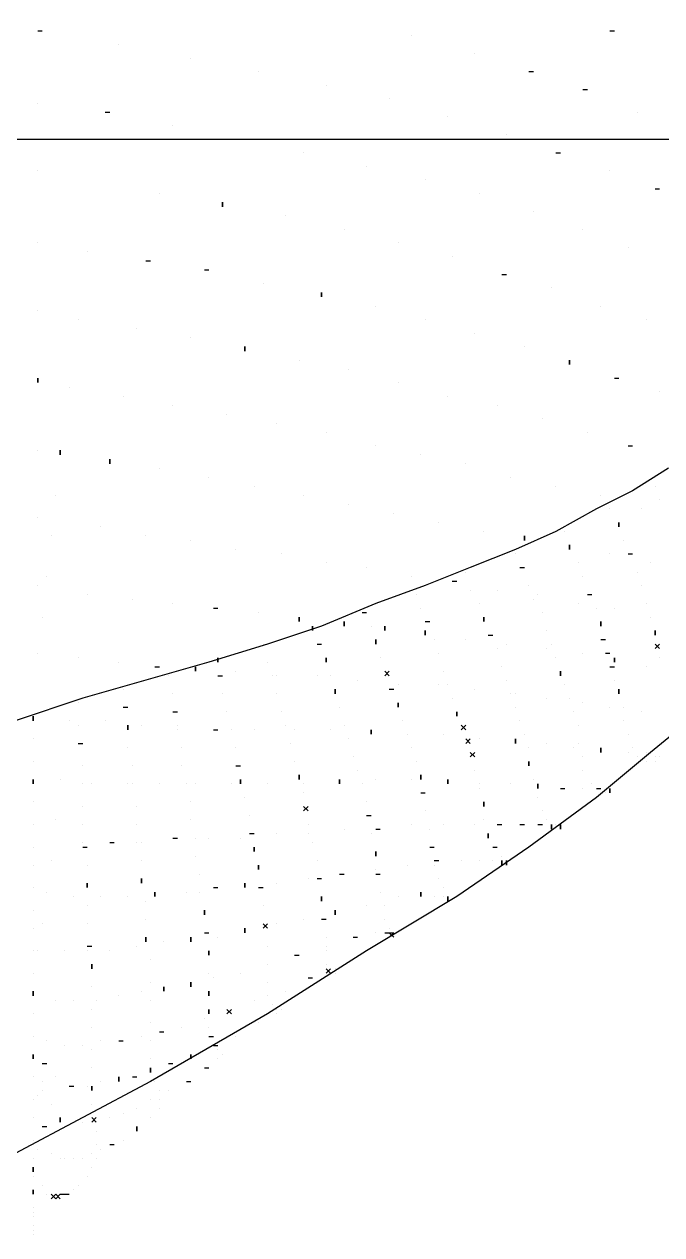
# Model space of a CAD drawing. Header units: metres. Extents: x -2.84 to 2.84, y 0 to 5.44.
# Drawn here: x 0.02 to 1.435, y 0.07 to 2.755 of the extents above; entities that cross this region are included whole.
import ezdxf

# ---------------------------------------------------------------- set-up
doc = ezdxf.new("R2010")
doc.units = ezdxf.units.M

msp = doc.modelspace()

# ---------------------------------------------------------------- linework, layer by layer
at = {"color": 4}
for p, q in [((0.05, 2.74), (0.06, 2.74)), ((0.05, 2.74), (0.06, 2.74)), ((0.05, 2.58), (0.05, 2.58)), ((0.05, 2.58), (0.05, 2.58)), ((0.05, 2.43), (0.05, 2.43)), ((0.05, 2.43), (0.05, 2.43)), ((0.05, 2.27), (0.05, 2.27)), ((0.05, 2.27), (0.05, 2.27)), ((0.05, 2.12), (0.05, 2.12)), ((0.05, 2.12), (0.05, 2.12)), ((0.05, 1.97), (0.05, 1.96)), ((0.05, 1.96), (0.05, 1.97)), ((0.05, 1.81), (0.05, 1.81)), ((0.05, 1.81), (0.05, 1.81)), ((0.05, 1.66), (0.05, 1.66)), ((0.05, 1.66), (0.05, 1.66)), ((0.05, 1.51), (0.05, 1.51)), ((0.05, 1.51), (0.05, 1.51))]:
    msp.add_line(p, q, dxfattribs=at)
at = {"layer": 'EDGES', "color": 253}
msp.add_lwpolyline([(1.45, 1.77), (1.37, 1.72), (1.29, 1.68), (1.2, 1.63), (1.11, 1.59), (1.01, 1.55), (0.91, 1.51), (0.8, 1.47), (0.68, 1.42), (0.56, 1.38), (0.43, 1.34), (0.29, 1.3), (0.15, 1.26), (0, 1.21)], dxfattribs=at)
at = {"layer": 'GRID', "color": 2}
msp.add_lwpolyline([(-2.84, 2.5), (2.84, 2.5)], dxfattribs=at)
at = {"layer": 'ST1', "color": 4}
for p, q in [((1.42, 1.73), (1.42, 1.73)), ((1.42, 1.73), (1.42, 1.73)), ((1.32, 1.68), (1.32, 1.68)), ((1.32, 1.68), (1.32, 1.68)), ((1.22, 1.63), (1.22, 1.63)), ((1.22, 1.63), (1.22, 1.63)), ((1.11, 1.58), (1.11, 1.58)), ((1.11, 1.58), (1.11, 1.58)), ((1, 1.54), (1, 1.54)), ((1, 1.54), (1, 1.54)), ((0.89, 1.49), (0.89, 1.49)), ((0.89, 1.49), (0.89, 1.49)), ((0.77, 1.45), (0.78, 1.45)), ((0.77, 1.45), (0.78, 1.45)), ((0.66, 1.42), (0.66, 1.41)), ((0.66, 1.41), (0.66, 1.42)), ((0.55, 1.38), (0.55, 1.38)), ((0.55, 1.38), (0.55, 1.38)), ((0.45, 1.35), (0.45, 1.34)), ((0.45, 1.34), (0.45, 1.35)), ((0.34, 1.31), (0.34, 1.31)), ((0.34, 1.31), (0.34, 1.31)), ((0.24, 1.28), (0.24, 1.28)), ((0.24, 1.28), (0.24, 1.28)), ((0.14, 1.25), (0.14, 1.25)), ((0.14, 1.25), (0.14, 1.25)), ((0.04, 1.22), (0.04, 1.21)), ((0.04, 1.21), (0.04, 1.22))]:
    msp.add_line(p, q, dxfattribs=at)
at = {"layer": 'ST10', "color": 4}
for p, q in [((1.42, 1.38), (1.43, 1.37)), ((1.42, 1.37), (1.43, 1.38)), ((1.32, 1.33), (1.33, 1.33)), ((1.32, 1.33), (1.33, 1.33)), ((1.22, 1.29), (1.22, 1.29)), ((1.22, 1.29), (1.22, 1.29)), ((1.11, 1.24), (1.11, 1.24)), ((1.11, 1.24), (1.11, 1.24)), ((0.99, 1.2), (1, 1.19)), ((0.99, 1.19), (1, 1.2)), ((0.88, 1.15), (0.88, 1.15)), ((0.88, 1.15), (0.88, 1.15)), ((0.76, 1.1), (0.76, 1.1)), ((0.76, 1.1), (0.76, 1.1)), ((0.64, 1.05), (0.64, 1.05)), ((0.64, 1.05), (0.64, 1.05)), ((0.52, 1), (0.52, 1)), ((0.52, 1), (0.52, 1)), ((0.4, 0.95), (0.4, 0.95)), ((0.4, 0.95), (0.4, 0.95)), ((0.28, 0.9), (0.28, 0.9)), ((0.28, 0.9), (0.28, 0.9)), ((0.16, 0.85), (0.16, 0.84)), ((0.16, 0.84), (0.16, 0.85)), ((0.04, 0.79), (0.04, 0.79)), ((0.04, 0.79), (0.04, 0.79))]:
    msp.add_line(p, q, dxfattribs=at)
at = {"layer": 'ST11', "color": 4}
for p, q in [((1.43, 1.35), (1.43, 1.35)), ((1.43, 1.35), (1.43, 1.35)), ((1.33, 1.3), (1.33, 1.3)), ((1.33, 1.3), (1.33, 1.3)), ((1.23, 1.26), (1.23, 1.26)), ((1.23, 1.26), (1.23, 1.26)), ((1.12, 1.21), (1.12, 1.21)), ((1.12, 1.21), (1.12, 1.21)), ((1, 1.17), (1.01, 1.16)), ((1, 1.16), (1.01, 1.17)), ((0.89, 1.12), (0.89, 1.12)), ((0.89, 1.12), (0.89, 1.12)), ((0.77, 1.07), (0.77, 1.07)), ((0.77, 1.07), (0.77, 1.07)), ((0.64, 1.02), (0.65, 1.01)), ((0.64, 1.01), (0.65, 1.02)), ((0.52, 0.96), (0.53, 0.96)), ((0.52, 0.96), (0.53, 0.96)), ((0.4, 0.91), (0.4, 0.91)), ((0.4, 0.91), (0.4, 0.91)), ((0.28, 0.86), (0.28, 0.85)), ((0.28, 0.85), (0.28, 0.86)), ((0.16, 0.8), (0.16, 0.8)), ((0.16, 0.8), (0.16, 0.8)), ((0.04, 0.75), (0.04, 0.75)), ((0.04, 0.75), (0.04, 0.75))]:
    msp.add_line(p, q, dxfattribs=at)
at = {"layer": 'ST12', "color": 4}
for p, q in [((1.34, 1.28), (1.34, 1.27)), ((1.34, 1.27), (1.34, 1.28)), ((1.24, 1.23), (1.24, 1.23)), ((1.24, 1.23), (1.24, 1.23)), ((1.13, 1.18), (1.13, 1.18)), ((1.13, 1.18), (1.13, 1.18)), ((1.01, 1.14), (1.02, 1.13)), ((1.01, 1.13), (1.02, 1.14)), ((0.9, 1.09), (0.9, 1.08)), ((0.9, 1.08), (0.9, 1.09)), ((0.78, 1.03), (0.78, 1.03)), ((0.78, 1.03), (0.78, 1.03)), ((0.65, 0.98), (0.65, 0.98)), ((0.65, 0.98), (0.65, 0.98)), ((0.53, 0.93), (0.53, 0.92)), ((0.53, 0.92), (0.53, 0.93)), ((0.41, 0.87), (0.41, 0.87)), ((0.41, 0.87), (0.41, 0.87)), ((0.29, 0.81), (0.29, 0.81)), ((0.29, 0.81), (0.29, 0.81)), ((0.16, 0.76), (0.16, 0.76)), ((0.16, 0.76), (0.16, 0.76)), ((0.04, 0.7), (0.04, 0.7)), ((0.04, 0.7), (0.04, 0.7))]:
    msp.add_line(p, q, dxfattribs=at)
at = {"layer": 'ST13', "color": 4}
for p, q in [((1.35, 1.24), (1.35, 1.24)), ((1.35, 1.24), (1.35, 1.24)), ((1.25, 1.2), (1.25, 1.2)), ((1.25, 1.2), (1.25, 1.2)), ((1.14, 1.15), (1.14, 1.15)), ((1.14, 1.15), (1.14, 1.15)), ((1.02, 1.1), (1.02, 1.1)), ((1.02, 1.1), (1.02, 1.1)), ((0.9, 1.05), (0.91, 1.05)), ((0.9, 1.05), (0.91, 1.05)), ((0.78, 1), (0.79, 1)), ((0.78, 1), (0.79, 1)), ((0.66, 0.94), (0.66, 0.94)), ((0.66, 0.94), (0.66, 0.94)), ((0.54, 0.89), (0.54, 0.88)), ((0.54, 0.88), (0.54, 0.89)), ((0.41, 0.83), (0.41, 0.83)), ((0.41, 0.83), (0.41, 0.83)), ((0.29, 0.77), (0.29, 0.77)), ((0.29, 0.77), (0.29, 0.77)), ((0.16, 0.71), (0.17, 0.71)), ((0.16, 0.71), (0.17, 0.71)), ((0.04, 0.65), (0.04, 0.65)), ((0.04, 0.65), (0.04, 0.65))]:
    msp.add_line(p, q, dxfattribs=at)
at = {"layer": 'ST14', "color": 4}
for p, q in [((1.35, 1.21), (1.35, 1.21)), ((1.35, 1.21), (1.35, 1.21)), ((1.25, 1.16), (1.25, 1.16)), ((1.25, 1.16), (1.25, 1.16)), ((1.14, 1.12), (1.14, 1.11)), ((1.14, 1.11), (1.14, 1.12)), ((1.03, 1.06), (1.03, 1.06)), ((1.03, 1.06), (1.03, 1.06)), ((0.91, 1.01), (0.91, 1.01)), ((0.91, 1.01), (0.91, 1.01)), ((0.79, 0.96), (0.79, 0.96)), ((0.79, 0.96), (0.79, 0.96)), ((0.67, 0.9), (0.67, 0.9)), ((0.67, 0.9), (0.67, 0.9)), ((0.54, 0.84), (0.55, 0.84)), ((0.54, 0.84), (0.55, 0.84)), ((0.42, 0.79), (0.42, 0.78)), ((0.42, 0.78), (0.42, 0.79)), ((0.29, 0.73), (0.29, 0.72)), ((0.29, 0.72), (0.29, 0.73)), ((0.17, 0.67), (0.17, 0.66)), ((0.17, 0.66), (0.17, 0.67)), ((0.04, 0.61), (0.04, 0.6)), ((0.04, 0.6), (0.04, 0.61))]:
    msp.add_line(p, q, dxfattribs=at)
at = {"layer": 'ST15', "color": 4}
for p, q in [((1.36, 1.18), (1.36, 1.18)), ((1.36, 1.18), (1.36, 1.18)), ((1.26, 1.13), (1.26, 1.13)), ((1.26, 1.13), (1.26, 1.13)), ((1.15, 1.08), (1.15, 1.08)), ((1.15, 1.08), (1.15, 1.08)), ((1.04, 1.03), (1.04, 1.02)), ((1.04, 1.02), (1.04, 1.03)), ((0.92, 0.97), (0.92, 0.97)), ((0.92, 0.97), (0.92, 0.97)), ((0.8, 0.92), (0.8, 0.91)), ((0.8, 0.91), (0.8, 0.92)), ((0.67, 0.86), (0.68, 0.86)), ((0.67, 0.86), (0.68, 0.86)), ((0.55, 0.8), (0.55, 0.8)), ((0.55, 0.8), (0.55, 0.8)), ((0.42, 0.74), (0.43, 0.74)), ((0.42, 0.74), (0.43, 0.74)), ((0.3, 0.68), (0.3, 0.68)), ((0.3, 0.68), (0.3, 0.68)), ((0.17, 0.62), (0.17, 0.62)), ((0.17, 0.62), (0.17, 0.62)), ((0.04, 0.56), (0.04, 0.56)), ((0.04, 0.56), (0.04, 0.56))]:
    msp.add_line(p, q, dxfattribs=at)
at = {"layer": 'ST16', "color": 4}
for p, q in [((1.37, 1.15), (1.37, 1.15)), ((1.37, 1.15), (1.37, 1.15)), ((1.26, 1.1), (1.26, 1.1)), ((1.26, 1.1), (1.26, 1.1)), ((1.16, 1.04), (1.16, 1.04)), ((1.16, 1.04), (1.16, 1.04)), ((1.04, 0.99), (1.04, 0.99)), ((1.04, 0.99), (1.04, 0.99)), ((0.92, 0.93), (0.93, 0.93)), ((0.92, 0.93), (0.93, 0.93)), ((0.8, 0.87), (0.81, 0.87)), ((0.8, 0.87), (0.81, 0.87)), ((0.68, 0.82), (0.68, 0.81)), ((0.68, 0.81), (0.68, 0.82)), ((0.55, 0.76), (0.56, 0.75)), ((0.55, 0.75), (0.56, 0.76)), ((0.43, 0.7), (0.43, 0.69)), ((0.43, 0.69), (0.43, 0.7)), ((0.3, 0.63), (0.3, 0.63)), ((0.3, 0.63), (0.3, 0.63)), ((0.17, 0.57), (0.17, 0.57)), ((0.17, 0.57), (0.17, 0.57)), ((0.04, 0.51), (0.04, 0.51)), ((0.04, 0.51), (0.04, 0.51))]:
    msp.add_line(p, q, dxfattribs=at)
at = {"layer": 'ST17', "color": 4}
for p, q in [((1.38, 1.13), (1.38, 1.13)), ((1.38, 1.13), (1.38, 1.13)), ((1.28, 1.07), (1.28, 1.07)), ((1.28, 1.07), (1.28, 1.07)), ((1.17, 1.01), (1.17, 1.01)), ((1.17, 1.01), (1.17, 1.01)), ((1.05, 0.96), (1.05, 0.95)), ((1.05, 0.95), (1.05, 0.96)), ((0.93, 0.89), (0.93, 0.89)), ((0.93, 0.89), (0.93, 0.89)), ((0.81, 0.83), (0.81, 0.83)), ((0.81, 0.83), (0.81, 0.83)), ((0.68, 0.77), (0.69, 0.77)), ((0.68, 0.77), (0.69, 0.77)), ((0.56, 0.71), (0.56, 0.71)), ((0.56, 0.71), (0.56, 0.71)), ((0.43, 0.65), (0.43, 0.65)), ((0.43, 0.65), (0.43, 0.65)), ((0.3, 0.59), (0.3, 0.59)), ((0.3, 0.59), (0.3, 0.59)), ((0.17, 0.53), (0.17, 0.53)), ((0.17, 0.53), (0.17, 0.53)), ((0.04, 0.47), (0.04, 0.46)), ((0.04, 0.46), (0.04, 0.47))]:
    msp.add_line(p, q, dxfattribs=at)
at = {"layer": 'ST18', "color": 4}
for p, q in [((1.4, 1.12), (1.4, 1.12)), ((1.4, 1.12), (1.4, 1.12)), ((1.29, 1.06), (1.3, 1.06)), ((1.29, 1.06), (1.3, 1.06)), ((1.18, 0.99), (1.18, 0.99)), ((1.18, 0.99), (1.18, 0.99)), ((1.06, 0.93), (1.07, 0.93)), ((1.06, 0.93), (1.07, 0.93)), ((0.94, 0.86), (0.94, 0.86)), ((0.94, 0.86), (0.94, 0.86)), ((0.82, 0.8), (0.82, 0.8)), ((0.82, 0.8), (0.82, 0.8)), ((0.69, 0.73), (0.69, 0.73)), ((0.69, 0.73), (0.69, 0.73)), ((0.56, 0.67), (0.56, 0.67)), ((0.56, 0.67), (0.56, 0.67)), ((0.43, 0.61), (0.43, 0.6)), ((0.43, 0.6), (0.43, 0.61)), ((0.3, 0.54), (0.3, 0.54)), ((0.3, 0.54), (0.3, 0.54)), ((0.17, 0.48), (0.17, 0.48)), ((0.17, 0.48), (0.17, 0.48)), ((0.04, 0.42), (0.04, 0.42)), ((0.04, 0.42), (0.04, 0.42))]:
    msp.add_line(p, q, dxfattribs=at)
at = {"layer": 'ST19', "color": 4}
for p, q in [((1.42, 1.12), (1.42, 1.12)), ((1.42, 1.12), (1.42, 1.12)), ((1.31, 1.05), (1.31, 1.05)), ((1.31, 1.05), (1.31, 1.05)), ((1.2, 0.98), (1.2, 0.98)), ((1.2, 0.98), (1.2, 0.98)), ((1.08, 0.91), (1.08, 0.91)), ((1.08, 0.91), (1.08, 0.91)), ((0.95, 0.84), (0.95, 0.84)), ((0.95, 0.84), (0.95, 0.84)), ((0.82, 0.77), (0.82, 0.77)), ((0.82, 0.77), (0.82, 0.77)), ((0.69, 0.7), (0.69, 0.7)), ((0.69, 0.7), (0.69, 0.7)), ((0.56, 0.63), (0.56, 0.63)), ((0.56, 0.63), (0.56, 0.63)), ((0.43, 0.57), (0.43, 0.56)), ((0.43, 0.56), (0.43, 0.57)), ((0.3, 0.5), (0.3, 0.5)), ((0.3, 0.5), (0.3, 0.5)), ((0.17, 0.44), (0.17, 0.44)), ((0.17, 0.44), (0.17, 0.44)), ((0.04, 0.37), (0.04, 0.37)), ((0.04, 0.37), (0.04, 0.37))]:
    msp.add_line(p, q, dxfattribs=at)
at = {"layer": 'ST2', "color": 4}
for p, q in [((1.43, 1.7), (1.43, 1.7)), ((1.43, 1.7), (1.43, 1.7)), ((1.34, 1.65), (1.34, 1.64)), ((1.34, 1.64), (1.34, 1.65)), ((1.23, 1.6), (1.23, 1.59)), ((1.23, 1.59), (1.23, 1.6)), ((1.12, 1.55), (1.13, 1.55)), ((1.12, 1.55), (1.13, 1.55)), ((1.01, 1.5), (1.01, 1.5)), ((1.01, 1.5), (1.01, 1.5)), ((0.9, 1.46), (0.9, 1.46)), ((0.9, 1.46), (0.9, 1.46)), ((0.79, 1.42), (0.79, 1.42)), ((0.79, 1.42), (0.79, 1.42)), ((0.67, 1.38), (0.68, 1.38)), ((0.67, 1.38), (0.68, 1.38)), ((0.56, 1.34), (0.56, 1.34)), ((0.56, 1.34), (0.56, 1.34)), ((0.45, 1.31), (0.46, 1.31)), ((0.45, 1.31), (0.46, 1.31)), ((0.35, 1.27), (0.35, 1.27)), ((0.35, 1.27), (0.35, 1.27)), ((0.24, 1.24), (0.25, 1.24)), ((0.24, 1.24), (0.25, 1.24)), ((0.14, 1.2), (0.14, 1.2)), ((0.14, 1.2), (0.14, 1.2)), ((0.04, 1.17), (0.04, 1.17)), ((0.04, 1.17), (0.04, 1.17))]:
    msp.add_line(p, q, dxfattribs=at)
at = {"layer": 'ST20', "color": 4}
for p, q in [((1.43, 1.13), (1.43, 1.13)), ((1.43, 1.13), (1.43, 1.13)), ((1.32, 1.05), (1.32, 1.05)), ((1.32, 1.05), (1.32, 1.05)), ((1.21, 0.98), (1.21, 0.98)), ((1.21, 0.98), (1.21, 0.98)), ((1.09, 0.9), (1.09, 0.9)), ((1.09, 0.9), (1.09, 0.9)), ((0.96, 0.82), (0.96, 0.82)), ((0.96, 0.82), (0.96, 0.82)), ((0.83, 0.75), (0.83, 0.75)), ((0.83, 0.75), (0.83, 0.75)), ((0.69, 0.67), (0.69, 0.67)), ((0.69, 0.67), (0.69, 0.67)), ((0.56, 0.6), (0.56, 0.6)), ((0.56, 0.6), (0.56, 0.6)), ((0.43, 0.53), (0.43, 0.53)), ((0.43, 0.53), (0.43, 0.53)), ((0.3, 0.46), (0.3, 0.46)), ((0.3, 0.46), (0.3, 0.46)), ((0.17, 0.4), (0.17, 0.39)), ((0.17, 0.39), (0.17, 0.4)), ((0.04, 0.33), (0.04, 0.33)), ((0.04, 0.33), (0.04, 0.33))]:
    msp.add_line(p, q, dxfattribs=at)
at = {"layer": 'ST20', "color": 80}
msp.add_lwpolyline([(2.4, 2.82), (2.36, 2.66), (2.32, 2.52), (2.27, 2.39), (2.23, 2.26), (2.18, 2.15), (2.13, 2.04), (2.08, 1.94), (2.03, 1.85), (1.97, 1.76), (1.91, 1.67), (1.85, 1.58), (1.78, 1.49), (1.7, 1.41), (1.62, 1.32), (1.52, 1.23), (1.41, 1.14), (1.29, 1.04), (1.14, 0.93), (0.98, 0.82), (0.78, 0.7), (0.56, 0.56), (0.3, 0.41), (0, 0.25)], dxfattribs=at)
at = {"layer": 'ST21', "color": 4}
for p, q in [((1.42, 1.13), (1.42, 1.13)), ((1.42, 1.13), (1.42, 1.13)), ((1.32, 1.06), (1.32, 1.05)), ((1.32, 1.05), (1.32, 1.06)), ((1.21, 0.98), (1.21, 0.97)), ((1.21, 0.97), (1.21, 0.98)), ((1.09, 0.9), (1.09, 0.89)), ((1.09, 0.89), (1.09, 0.9)), ((0.96, 0.82), (0.96, 0.81)), ((0.96, 0.81), (0.96, 0.82)), ((0.83, 0.74), (0.83, 0.74)), ((0.83, 0.74), (0.83, 0.74)), ((0.7, 0.66), (0.7, 0.66)), ((0.7, 0.66), (0.7, 0.66)), ((0.57, 0.58), (0.57, 0.58)), ((0.57, 0.58), (0.57, 0.58)), ((0.43, 0.51), (0.44, 0.51)), ((0.43, 0.51), (0.44, 0.51)), ((0.3, 0.43), (0.3, 0.43)), ((0.3, 0.43), (0.3, 0.43)), ((0.17, 0.36), (0.17, 0.36)), ((0.17, 0.36), (0.17, 0.36)), ((0.04, 0.28), (0.04, 0.28)), ((0.04, 0.28), (0.04, 0.28))]:
    msp.add_line(p, q, dxfattribs=at)
at = {"layer": 'ST22', "color": 4}
for p, q in [((1.4, 1.14), (1.4, 1.14)), ((1.4, 1.14), (1.4, 1.14)), ((1.3, 1.06), (1.3, 1.06)), ((1.3, 1.06), (1.3, 1.06)), ((1.19, 0.98), (1.19, 0.97)), ((1.19, 0.97), (1.19, 0.98)), ((1.08, 0.9), (1.08, 0.89)), ((1.08, 0.89), (1.08, 0.9)), ((0.96, 0.82), (0.96, 0.81)), ((0.96, 0.81), (0.96, 0.82)), ((0.83, 0.74), (0.84, 0.73)), ((0.83, 0.73), (0.84, 0.74)), ((0.71, 0.65), (0.71, 0.65)), ((0.71, 0.65), (0.71, 0.65)), ((0.58, 0.57), (0.58, 0.57)), ((0.58, 0.57), (0.58, 0.57)), ((0.44, 0.49), (0.45, 0.49)), ((0.44, 0.49), (0.45, 0.49)), ((0.31, 0.41), (0.31, 0.41)), ((0.31, 0.41), (0.31, 0.41)), ((0.17, 0.33), (0.18, 0.32)), ((0.17, 0.32), (0.18, 0.33)), ((0.04, 0.24), (0.04, 0.24)), ((0.04, 0.24), (0.04, 0.24))]:
    msp.add_line(p, q, dxfattribs=at)
at = {"layer": 'ST23', "color": 4}
for p, q in [((1.36, 1.14), (1.36, 1.14)), ((1.36, 1.14), (1.36, 1.14)), ((1.26, 1.06), (1.26, 1.06)), ((1.26, 1.06), (1.26, 1.06)), ((1.16, 0.98), (1.17, 0.98)), ((1.16, 0.98), (1.17, 0.98)), ((1.06, 0.9), (1.06, 0.9)), ((1.06, 0.9), (1.06, 0.9)), ((0.95, 0.82), (0.95, 0.82)), ((0.95, 0.82), (0.95, 0.82)), ((0.83, 0.74), (0.84, 0.74)), ((0.83, 0.74), (0.84, 0.74)), ((0.71, 0.66), (0.71, 0.66)), ((0.71, 0.66), (0.71, 0.66)), ((0.59, 0.57), (0.59, 0.57)), ((0.59, 0.57), (0.59, 0.57)), ((0.45, 0.48), (0.45, 0.48)), ((0.45, 0.48), (0.45, 0.48)), ((0.32, 0.39), (0.32, 0.39)), ((0.32, 0.39), (0.32, 0.39)), ((0.18, 0.3), (0.18, 0.3)), ((0.18, 0.3), (0.18, 0.3)), ((0.04, 0.2), (0.04, 0.2)), ((0.04, 0.2), (0.04, 0.2))]:
    msp.add_line(p, q, dxfattribs=at)
at = {"layer": 'ST24', "color": 4}
for p, q in [((1.39, 1.23), (1.39, 1.23)), ((1.39, 1.23), (1.39, 1.23)), ((1.3, 1.15), (1.3, 1.14)), ((1.3, 1.14), (1.3, 1.15)), ((1.21, 1.06), (1.22, 1.06)), ((1.21, 1.06), (1.22, 1.06)), ((1.12, 0.98), (1.13, 0.98)), ((1.12, 0.98), (1.13, 0.98)), ((1.03, 0.9), (1.03, 0.9)), ((1.03, 0.9), (1.03, 0.9)), ((0.93, 0.82), (0.93, 0.82)), ((0.93, 0.82), (0.93, 0.82)), ((0.82, 0.74), (0.83, 0.74)), ((0.82, 0.74), (0.83, 0.74)), ((0.71, 0.66), (0.71, 0.66)), ((0.71, 0.66), (0.71, 0.66)), ((0.59, 0.57), (0.59, 0.57)), ((0.59, 0.57), (0.59, 0.57)), ((0.46, 0.47), (0.46, 0.47)), ((0.46, 0.47), (0.46, 0.47)), ((0.32, 0.37), (0.32, 0.37)), ((0.32, 0.37), (0.32, 0.37)), ((0.18, 0.27), (0.18, 0.27)), ((0.18, 0.27), (0.18, 0.27)), ((0.04, 0.17), (0.04, 0.16)), ((0.04, 0.16), (0.04, 0.17))]:
    msp.add_line(p, q, dxfattribs=at)
at = {"layer": 'ST25', "color": 4}
for p, q in [((1.4, 1.33), (1.4, 1.33)), ((1.4, 1.33), (1.4, 1.33)), ((1.32, 1.24), (1.32, 1.24)), ((1.32, 1.24), (1.32, 1.24)), ((1.24, 1.15), (1.24, 1.15)), ((1.24, 1.15), (1.24, 1.15)), ((1.16, 1.07), (1.16, 1.06)), ((1.16, 1.06), (1.16, 1.07)), ((1.07, 0.98), (1.08, 0.98)), ((1.07, 0.98), (1.08, 0.98)), ((0.99, 0.9), (0.99, 0.9)), ((0.99, 0.9), (0.99, 0.9)), ((0.9, 0.83), (0.9, 0.82)), ((0.9, 0.82), (0.9, 0.83)), ((0.8, 0.74), (0.8, 0.74)), ((0.8, 0.74), (0.8, 0.74)), ((0.69, 0.66), (0.7, 0.65)), ((0.69, 0.65), (0.7, 0.66)), ((0.58, 0.56), (0.58, 0.56)), ((0.58, 0.56), (0.58, 0.56)), ((0.45, 0.46), (0.45, 0.46)), ((0.45, 0.46), (0.45, 0.46)), ((0.32, 0.35), (0.32, 0.35)), ((0.32, 0.35), (0.32, 0.35)), ((0.18, 0.24), (0.18, 0.24)), ((0.18, 0.24), (0.18, 0.24)), ((0.04, 0.13), (0.04, 0.13)), ((0.04, 0.13), (0.04, 0.13))]:
    msp.add_line(p, q, dxfattribs=at)
at = {"layer": 'ST26', "color": 4}
for p, q in [((1.41, 1.44), (1.41, 1.44)), ((1.41, 1.44), (1.41, 1.44)), ((1.33, 1.35), (1.33, 1.34)), ((1.33, 1.34), (1.33, 1.35)), ((1.26, 1.25), (1.26, 1.25)), ((1.26, 1.25), (1.26, 1.25)), ((1.18, 1.16), (1.18, 1.16)), ((1.18, 1.16), (1.18, 1.16)), ((1.1, 1.07), (1.1, 1.07)), ((1.1, 1.07), (1.1, 1.07)), ((1.02, 0.98), (1.02, 0.98)), ((1.02, 0.98), (1.02, 0.98)), ((0.93, 0.9), (0.94, 0.9)), ((0.93, 0.9), (0.94, 0.9)), ((0.85, 0.82), (0.85, 0.82)), ((0.85, 0.82), (0.85, 0.82)), ((0.75, 0.73), (0.76, 0.73)), ((0.75, 0.73), (0.76, 0.73)), ((0.65, 0.64), (0.66, 0.64)), ((0.65, 0.64), (0.66, 0.64)), ((0.54, 0.54), (0.54, 0.54)), ((0.54, 0.54), (0.54, 0.54)), ((0.42, 0.44), (0.43, 0.44)), ((0.42, 0.44), (0.43, 0.44)), ((0.3, 0.33), (0.3, 0.33)), ((0.3, 0.33), (0.3, 0.33)), ((0.17, 0.22), (0.17, 0.22)), ((0.17, 0.22), (0.17, 0.22)), ((0.04, 0.11), (0.04, 0.11)), ((0.04, 0.11), (0.04, 0.11))]:
    msp.add_line(p, q, dxfattribs=at)
at = {"layer": 'ST27', "color": 4}
for p, q in [((1.41, 1.56), (1.41, 1.56)), ((1.41, 1.56), (1.41, 1.56)), ((1.33, 1.46), (1.33, 1.46)), ((1.33, 1.46), (1.33, 1.46)), ((1.26, 1.36), (1.26, 1.36)), ((1.26, 1.36), (1.26, 1.36)), ((1.18, 1.26), (1.18, 1.26)), ((1.18, 1.26), (1.18, 1.26)), ((1.11, 1.17), (1.11, 1.16)), ((1.11, 1.16), (1.11, 1.17)), ((1.03, 1.07), (1.03, 1.07)), ((1.03, 1.07), (1.03, 1.07)), ((0.95, 0.98), (0.95, 0.98)), ((0.95, 0.98), (0.95, 0.98)), ((0.87, 0.89), (0.87, 0.89)), ((0.87, 0.89), (0.87, 0.89)), ((0.78, 0.8), (0.78, 0.8)), ((0.78, 0.8), (0.78, 0.8)), ((0.69, 0.71), (0.69, 0.71)), ((0.69, 0.71), (0.69, 0.71)), ((0.6, 0.61), (0.6, 0.61)), ((0.6, 0.61), (0.6, 0.61)), ((0.49, 0.51), (0.49, 0.51)), ((0.49, 0.51), (0.49, 0.51)), ((0.38, 0.41), (0.39, 0.41)), ((0.38, 0.41), (0.39, 0.41)), ((0.27, 0.31), (0.27, 0.3)), ((0.27, 0.3), (0.27, 0.31)), ((0.16, 0.2), (0.16, 0.2)), ((0.16, 0.2), (0.16, 0.2)), ((0.04, 0.09), (0.04, 0.09)), ((0.04, 0.09), (0.04, 0.09))]:
    msp.add_line(p, q, dxfattribs=at)
at = {"layer": 'ST28', "color": 4}
for p, q in [((1.39, 1.68), (1.39, 1.68)), ((1.39, 1.68), (1.39, 1.68)), ((1.32, 1.58), (1.32, 1.58)), ((1.32, 1.58), (1.32, 1.58)), ((1.25, 1.47), (1.25, 1.47)), ((1.25, 1.47), (1.25, 1.47)), ((1.18, 1.37), (1.18, 1.37)), ((1.18, 1.37), (1.18, 1.37)), ((1.11, 1.27), (1.11, 1.27)), ((1.11, 1.27), (1.11, 1.27)), ((1.03, 1.17), (1.03, 1.17)), ((1.03, 1.17), (1.03, 1.17)), ((0.96, 1.08), (0.96, 1.07)), ((0.96, 1.07), (0.96, 1.08)), ((0.88, 0.98), (0.88, 0.98)), ((0.88, 0.98), (0.88, 0.98)), ((0.8, 0.88), (0.8, 0.88)), ((0.8, 0.88), (0.8, 0.88)), ((0.71, 0.79), (0.71, 0.78)), ((0.71, 0.78), (0.71, 0.79)), ((0.62, 0.69), (0.63, 0.69)), ((0.62, 0.69), (0.63, 0.69)), ((0.53, 0.59), (0.53, 0.59)), ((0.53, 0.59), (0.53, 0.59)), ((0.44, 0.49), (0.44, 0.49)), ((0.44, 0.49), (0.44, 0.49)), ((0.34, 0.39), (0.34, 0.39)), ((0.34, 0.39), (0.34, 0.39)), ((0.24, 0.28), (0.24, 0.28)), ((0.24, 0.28), (0.24, 0.28)), ((0.14, 0.18), (0.14, 0.18)), ((0.14, 0.18), (0.14, 0.18)), ((0.04, 0.08), (0.04, 0.08)), ((0.04, 0.08), (0.04, 0.08))]:
    msp.add_line(p, q, dxfattribs=at)
at = {"layer": 'ST29', "color": 4}
for p, q in [((1.43, 1.94), (1.43, 1.94)), ((1.43, 1.94), (1.43, 1.94)), ((1.36, 1.82), (1.37, 1.82)), ((1.36, 1.82), (1.37, 1.82)), ((1.3, 1.71), (1.3, 1.71)), ((1.3, 1.71), (1.3, 1.71)), ((1.23, 1.6), (1.23, 1.59)), ((1.23, 1.59), (1.23, 1.6)), ((1.16, 1.49), (1.16, 1.49)), ((1.16, 1.49), (1.16, 1.49)), ((1.09, 1.38), (1.09, 1.38)), ((1.09, 1.38), (1.09, 1.38)), ((1.02, 1.28), (1.02, 1.28)), ((1.02, 1.28), (1.02, 1.28)), ((0.95, 1.18), (0.95, 1.18)), ((0.95, 1.18), (0.95, 1.18)), ((0.88, 1.08), (0.88, 1.08)), ((0.88, 1.08), (0.88, 1.08)), ((0.8, 0.97), (0.81, 0.97)), ((0.8, 0.97), (0.81, 0.97)), ((0.72, 0.87), (0.73, 0.87)), ((0.72, 0.87), (0.73, 0.87)), ((0.64, 0.77), (0.64, 0.77)), ((0.64, 0.77), (0.64, 0.77)), ((0.56, 0.67), (0.56, 0.67)), ((0.56, 0.67), (0.56, 0.67)), ((0.47, 0.57), (0.48, 0.56)), ((0.47, 0.56), (0.48, 0.57)), ((0.39, 0.47), (0.39, 0.46)), ((0.39, 0.46), (0.39, 0.47)), ((0.3, 0.37), (0.3, 0.37)), ((0.3, 0.37), (0.3, 0.37)), ((0.21, 0.27), (0.22, 0.27)), ((0.21, 0.27), (0.22, 0.27)), ((0.13, 0.17), (0.13, 0.17)), ((0.13, 0.17), (0.13, 0.17)), ((0.04, 0.07), (0.04, 0.07)), ((0.04, 0.07), (0.04, 0.07))]:
    msp.add_line(p, q, dxfattribs=at)
at = {"layer": 'ST3', "color": 4}
for p, q in [((1.35, 1.61), (1.35, 1.61)), ((1.35, 1.61), (1.35, 1.61)), ((1.25, 1.56), (1.25, 1.56)), ((1.25, 1.56), (1.25, 1.56)), ((1.14, 1.51), (1.14, 1.51)), ((1.14, 1.51), (1.14, 1.51)), ((1.03, 1.47), (1.03, 1.47)), ((1.03, 1.47), (1.03, 1.47)), ((0.91, 1.43), (0.92, 1.43)), ((0.91, 1.43), (0.92, 1.43)), ((0.8, 1.39), (0.8, 1.38)), ((0.8, 1.38), (0.8, 1.39)), ((0.69, 1.35), (0.69, 1.34)), ((0.69, 1.34), (0.69, 1.35)), ((0.57, 1.31), (0.57, 1.31)), ((0.57, 1.31), (0.57, 1.31)), ((0.46, 1.27), (0.46, 1.27)), ((0.46, 1.27), (0.46, 1.27)), ((0.35, 1.23), (0.36, 1.23)), ((0.35, 1.23), (0.36, 1.23)), ((0.25, 1.2), (0.25, 1.19)), ((0.25, 1.19), (0.25, 1.2)), ((0.14, 1.16), (0.15, 1.16)), ((0.14, 1.16), (0.15, 1.16)), ((0.04, 1.12), (0.04, 1.12)), ((0.04, 1.12), (0.04, 1.12))]:
    msp.add_line(p, q, dxfattribs=at)
at = {"layer": 'ST30', "color": 4}
for p, q in [((1.4, 2.1), (1.4, 2.1)), ((1.4, 2.1), (1.4, 2.1)), ((1.33, 1.97), (1.34, 1.97)), ((1.33, 1.97), (1.34, 1.97)), ((1.27, 1.85), (1.27, 1.85)), ((1.27, 1.85), (1.27, 1.85)), ((1.2, 1.73), (1.2, 1.73)), ((1.2, 1.73), (1.2, 1.73)), ((1.13, 1.62), (1.13, 1.61)), ((1.13, 1.61), (1.13, 1.62)), ((1.07, 1.5), (1.07, 1.5)), ((1.07, 1.5), (1.07, 1.5)), ((1, 1.39), (1, 1.39)), ((1, 1.39), (1, 1.39)), ((0.94, 1.29), (0.94, 1.29)), ((0.94, 1.29), (0.94, 1.29)), ((0.87, 1.18), (0.87, 1.18)), ((0.87, 1.18), (0.87, 1.18)), ((0.8, 1.08), (0.8, 1.08)), ((0.8, 1.08), (0.8, 1.08)), ((0.73, 0.97), (0.73, 0.97)), ((0.73, 0.97), (0.73, 0.97)), ((0.65, 0.86), (0.65, 0.86)), ((0.65, 0.86), (0.65, 0.86)), ((0.58, 0.76), (0.58, 0.76)), ((0.58, 0.76), (0.58, 0.76)), ((0.5, 0.65), (0.5, 0.65)), ((0.5, 0.65), (0.5, 0.65)), ((0.42, 0.55), (0.42, 0.55)), ((0.42, 0.55), (0.42, 0.55)), ((0.34, 0.45), (0.35, 0.45)), ((0.34, 0.45), (0.35, 0.45)), ((0.27, 0.35), (0.27, 0.35)), ((0.27, 0.35), (0.27, 0.35)), ((0.19, 0.26), (0.19, 0.26)), ((0.19, 0.26), (0.19, 0.26)), ((0.11, 0.16), (0.12, 0.16)), ((0.11, 0.16), (0.12, 0.16)), ((0.04, 0.07), (0.04, 0.07)), ((0.04, 0.07), (0.04, 0.07))]:
    msp.add_line(p, q, dxfattribs=at)
at = {"layer": 'ST31', "color": 4}
for p, q in [((1.42, 2.39), (1.43, 2.39)), ((1.42, 2.39), (1.43, 2.39)), ((1.36, 2.26), (1.36, 2.26)), ((1.36, 2.26), (1.36, 2.26)), ((1.3, 2.13), (1.3, 2.13)), ((1.3, 2.13), (1.3, 2.13)), ((1.23, 2.01), (1.23, 2)), ((1.23, 2), (1.23, 2.01)), ((1.17, 1.88), (1.17, 1.88)), ((1.17, 1.88), (1.17, 1.88)), ((1.1, 1.75), (1.1, 1.75)), ((1.1, 1.75), (1.1, 1.75)), ((1.04, 1.63), (1.04, 1.63)), ((1.04, 1.63), (1.04, 1.63)), ((0.97, 1.52), (0.98, 1.52)), ((0.97, 1.52), (0.98, 1.52)), ((0.91, 1.41), (0.91, 1.4)), ((0.91, 1.4), (0.91, 1.41)), ((0.85, 1.29), (0.85, 1.29)), ((0.85, 1.29), (0.85, 1.29)), ((0.79, 1.19), (0.79, 1.18)), ((0.79, 1.18), (0.79, 1.19)), ((0.72, 1.08), (0.72, 1.07)), ((0.72, 1.07), (0.72, 1.08)), ((0.65, 0.96), (0.65, 0.96)), ((0.65, 0.96), (0.65, 0.96)), ((0.58, 0.85), (0.58, 0.85)), ((0.58, 0.85), (0.58, 0.85)), ((0.51, 0.75), (0.51, 0.74)), ((0.51, 0.74), (0.51, 0.75)), ((0.44, 0.64), (0.44, 0.64)), ((0.44, 0.64), (0.44, 0.64)), ((0.37, 0.53), (0.37, 0.53)), ((0.37, 0.53), (0.37, 0.53)), ((0.3, 0.44), (0.3, 0.43)), ((0.3, 0.43), (0.3, 0.44)), ((0.24, 0.34), (0.24, 0.34)), ((0.24, 0.34), (0.24, 0.34)), ((0.17, 0.25), (0.17, 0.25)), ((0.17, 0.25), (0.17, 0.25)), ((0.1, 0.16), (0.11, 0.16)), ((0.1, 0.16), (0.11, 0.16)), ((0.04, 0.07), (0.04, 0.07)), ((0.04, 0.07), (0.04, 0.07))]:
    msp.add_line(p, q, dxfattribs=at)
at = {"layer": 'ST32', "color": 4}
for p, q in [((1.38, 2.56), (1.38, 2.56)), ((1.38, 2.56), (1.38, 2.56)), ((1.32, 2.43), (1.32, 2.43)), ((1.32, 2.43), (1.32, 2.43)), ((1.26, 2.3), (1.26, 2.3)), ((1.26, 2.3), (1.26, 2.3)), ((1.19, 2.17), (1.19, 2.17)), ((1.19, 2.17), (1.19, 2.17)), ((1.13, 2.04), (1.13, 2.04)), ((1.13, 2.04), (1.13, 2.04)), ((1.07, 1.91), (1.07, 1.91)), ((1.07, 1.91), (1.07, 1.91)), ((1, 1.78), (1, 1.78)), ((1, 1.78), (1, 1.78)), ((0.94, 1.65), (0.94, 1.65)), ((0.94, 1.65), (0.94, 1.65)), ((0.88, 1.53), (0.88, 1.53)), ((0.88, 1.53), (0.88, 1.53)), ((0.82, 1.42), (0.82, 1.41)), ((0.82, 1.41), (0.82, 1.42)), ((0.76, 1.3), (0.76, 1.3)), ((0.76, 1.3), (0.76, 1.3)), ((0.7, 1.19), (0.7, 1.19)), ((0.7, 1.19), (0.7, 1.19)), ((0.64, 1.07), (0.64, 1.07)), ((0.64, 1.07), (0.64, 1.07)), ((0.58, 0.96), (0.58, 0.96)), ((0.58, 0.96), (0.58, 0.96)), ((0.51, 0.85), (0.51, 0.84)), ((0.51, 0.84), (0.51, 0.85)), ((0.45, 0.73), (0.45, 0.73)), ((0.45, 0.73), (0.45, 0.73)), ((0.39, 0.63), (0.39, 0.62)), ((0.39, 0.62), (0.39, 0.63)), ((0.32, 0.52), (0.33, 0.52)), ((0.32, 0.52), (0.33, 0.52)), ((0.26, 0.42), (0.27, 0.42)), ((0.26, 0.42), (0.27, 0.42)), ((0.21, 0.33), (0.21, 0.33)), ((0.21, 0.33), (0.21, 0.33)), ((0.15, 0.24), (0.15, 0.24)), ((0.15, 0.24), (0.15, 0.24)), ((0.09, 0.16), (0.1, 0.15)), ((0.09, 0.15), (0.1, 0.16)), ((0.04, 0.07), (0.04, 0.07)), ((0.04, 0.07), (0.04, 0.07))]:
    msp.add_line(p, q, dxfattribs=at)
at = {"layer": 'ST33', "color": 4}
for p, q in [((1.32, 2.74), (1.33, 2.74)), ((1.32, 2.74), (1.33, 2.74)), ((1.26, 2.61), (1.27, 2.61)), ((1.26, 2.61), (1.27, 2.61)), ((1.2, 2.47), (1.21, 2.47)), ((1.2, 2.47), (1.21, 2.47)), ((1.15, 2.34), (1.15, 2.34)), ((1.15, 2.34), (1.15, 2.34)), ((1.08, 2.2), (1.09, 2.2)), ((1.08, 2.2), (1.09, 2.2)), ((1.02, 2.07), (1.02, 2.07)), ((1.02, 2.07), (1.02, 2.07)), ((0.96, 1.93), (0.96, 1.93)), ((0.96, 1.93), (0.96, 1.93)), ((0.9, 1.8), (0.9, 1.8)), ((0.9, 1.8), (0.9, 1.8)), ((0.84, 1.67), (0.84, 1.67)), ((0.84, 1.67), (0.84, 1.67)), ((0.78, 1.55), (0.78, 1.55)), ((0.78, 1.55), (0.78, 1.55)), ((0.73, 1.43), (0.73, 1.42)), ((0.73, 1.42), (0.73, 1.43)), ((0.67, 1.31), (0.67, 1.31)), ((0.67, 1.31), (0.67, 1.31)), ((0.62, 1.19), (0.62, 1.19)), ((0.62, 1.19), (0.62, 1.19)), ((0.56, 1.07), (0.56, 1.07)), ((0.56, 1.07), (0.56, 1.07)), ((0.5, 0.95), (0.5, 0.95)), ((0.5, 0.95), (0.5, 0.95)), ((0.44, 0.84), (0.45, 0.84)), ((0.44, 0.84), (0.45, 0.84)), ((0.39, 0.73), (0.39, 0.72)), ((0.39, 0.72), (0.39, 0.73)), ((0.33, 0.62), (0.33, 0.61)), ((0.33, 0.61), (0.33, 0.62)), ((0.28, 0.51), (0.28, 0.51)), ((0.28, 0.51), (0.28, 0.51)), ((0.23, 0.42), (0.23, 0.41)), ((0.23, 0.41), (0.23, 0.42)), ((0.18, 0.32), (0.18, 0.32)), ((0.18, 0.32), (0.18, 0.32)), ((0.13, 0.24), (0.13, 0.24)), ((0.13, 0.24), (0.13, 0.24)), ((0.08, 0.16), (0.09, 0.15)), ((0.08, 0.15), (0.09, 0.16)), ((0.04, 0.07), (0.04, 0.07)), ((0.04, 0.07), (0.04, 0.07))]:
    msp.add_line(p, q, dxfattribs=at)
at = {"layer": 'ST34', "color": 4}
for p, q in [((1.14, 2.65), (1.15, 2.65)), ((1.14, 2.65), (1.15, 2.65)), ((1.09, 2.51), (1.09, 2.51)), ((1.09, 2.51), (1.09, 2.51)), ((1.03, 2.38), (1.03, 2.38)), ((1.03, 2.38), (1.03, 2.38)), ((0.97, 2.24), (0.97, 2.24)), ((0.97, 2.24), (0.97, 2.24)), ((0.91, 2.1), (0.91, 2.1)), ((0.91, 2.1), (0.91, 2.1)), ((0.85, 1.96), (0.85, 1.96)), ((0.85, 1.96), (0.85, 1.96)), ((0.8, 1.82), (0.8, 1.82)), ((0.8, 1.82), (0.8, 1.82)), ((0.74, 1.69), (0.74, 1.69)), ((0.74, 1.69), (0.74, 1.69)), ((0.69, 1.56), (0.69, 1.56)), ((0.69, 1.56), (0.69, 1.56)), ((0.63, 1.44), (0.63, 1.43)), ((0.63, 1.43), (0.63, 1.44)), ((0.58, 1.31), (0.58, 1.31)), ((0.58, 1.31), (0.58, 1.31)), ((0.53, 1.19), (0.53, 1.19)), ((0.53, 1.19), (0.53, 1.19)), ((0.48, 1.07), (0.48, 1.07)), ((0.48, 1.07), (0.48, 1.07)), ((0.43, 0.95), (0.43, 0.95)), ((0.43, 0.95), (0.43, 0.95)), ((0.38, 0.83), (0.38, 0.83)), ((0.38, 0.83), (0.38, 0.83)), ((0.33, 0.72), (0.33, 0.72)), ((0.33, 0.72), (0.33, 0.72)), ((0.28, 0.61), (0.28, 0.61)), ((0.28, 0.61), (0.28, 0.61)), ((0.23, 0.5), (0.24, 0.5)), ((0.23, 0.5), (0.24, 0.5)), ((0.19, 0.41), (0.19, 0.41)), ((0.19, 0.41), (0.19, 0.41)), ((0.15, 0.32), (0.15, 0.32)), ((0.15, 0.32), (0.15, 0.32)), ((0.11, 0.24), (0.11, 0.24)), ((0.11, 0.24), (0.11, 0.24)), ((0.08, 0.16), (0.08, 0.16)), ((0.08, 0.16), (0.08, 0.16)), ((0.04, 0.08), (0.04, 0.08)), ((0.04, 0.08), (0.04, 0.08))]:
    msp.add_line(p, q, dxfattribs=at)
at = {"layer": 'ST35', "color": 4}
for p, q in [((1.02, 2.69), (1.02, 2.69)), ((1.02, 2.69), (1.02, 2.69)), ((0.96, 2.55), (0.96, 2.55)), ((0.96, 2.55), (0.96, 2.55)), ((0.91, 2.41), (0.91, 2.41)), ((0.91, 2.41), (0.91, 2.41)), ((0.85, 2.27), (0.85, 2.27)), ((0.85, 2.27), (0.85, 2.27)), ((0.8, 2.13), (0.8, 2.13)), ((0.8, 2.13), (0.8, 2.13)), ((0.74, 1.99), (0.74, 1.99)), ((0.74, 1.99), (0.74, 1.99)), ((0.69, 1.85), (0.69, 1.85)), ((0.69, 1.85), (0.69, 1.85)), ((0.64, 1.71), (0.64, 1.71)), ((0.64, 1.71), (0.64, 1.71)), ((0.59, 1.58), (0.59, 1.58)), ((0.59, 1.58), (0.59, 1.58)), ((0.54, 1.45), (0.54, 1.45)), ((0.54, 1.45), (0.54, 1.45)), ((0.49, 1.32), (0.49, 1.32)), ((0.49, 1.32), (0.49, 1.32)), ((0.44, 1.19), (0.45, 1.19)), ((0.44, 1.19), (0.45, 1.19)), ((0.4, 1.07), (0.4, 1.07)), ((0.4, 1.07), (0.4, 1.07)), ((0.35, 0.95), (0.36, 0.95)), ((0.35, 0.95), (0.36, 0.95)), ((0.31, 0.83), (0.31, 0.82)), ((0.31, 0.82), (0.31, 0.83)), ((0.27, 0.71), (0.27, 0.71)), ((0.27, 0.71), (0.27, 0.71)), ((0.23, 0.6), (0.23, 0.6)), ((0.23, 0.6), (0.23, 0.6)), ((0.19, 0.5), (0.19, 0.5)), ((0.19, 0.5), (0.19, 0.5)), ((0.16, 0.4), (0.16, 0.4)), ((0.16, 0.4), (0.16, 0.4)), ((0.13, 0.32), (0.13, 0.32)), ((0.13, 0.32), (0.13, 0.32)), ((0.1, 0.24), (0.1, 0.24)), ((0.1, 0.24), (0.1, 0.24)), ((0.07, 0.16), (0.07, 0.16)), ((0.07, 0.16), (0.07, 0.16)), ((0.04, 0.09), (0.04, 0.09)), ((0.04, 0.09), (0.04, 0.09))]:
    msp.add_line(p, q, dxfattribs=at)
at = {"layer": 'ST36', "color": 4}
for p, q in [((0.88, 2.73), (0.88, 2.73)), ((0.88, 2.73), (0.88, 2.73)), ((0.83, 2.59), (0.83, 2.59)), ((0.83, 2.59), (0.83, 2.59)), ((0.78, 2.44), (0.78, 2.44)), ((0.78, 2.44), (0.78, 2.44)), ((0.73, 2.3), (0.73, 2.3)), ((0.73, 2.3), (0.73, 2.3)), ((0.68, 2.16), (0.68, 2.15)), ((0.68, 2.15), (0.68, 2.16)), ((0.63, 2.01), (0.63, 2.01)), ((0.63, 2.01), (0.63, 2.01)), ((0.58, 1.87), (0.58, 1.87)), ((0.58, 1.87), (0.58, 1.87)), ((0.53, 1.73), (0.53, 1.73)), ((0.53, 1.73), (0.53, 1.73)), ((0.49, 1.59), (0.49, 1.59)), ((0.49, 1.59), (0.49, 1.59)), ((0.44, 1.46), (0.45, 1.46)), ((0.44, 1.46), (0.45, 1.46)), ((0.4, 1.33), (0.4, 1.32)), ((0.4, 1.32), (0.4, 1.33)), ((0.36, 1.2), (0.36, 1.2)), ((0.36, 1.2), (0.36, 1.2)), ((0.32, 1.07), (0.32, 1.07)), ((0.32, 1.07), (0.32, 1.07)), ((0.28, 0.94), (0.28, 0.94)), ((0.28, 0.94), (0.28, 0.94)), ((0.25, 0.82), (0.25, 0.82)), ((0.25, 0.82), (0.25, 0.82)), ((0.21, 0.7), (0.21, 0.7)), ((0.21, 0.7), (0.21, 0.7)), ((0.18, 0.59), (0.18, 0.59)), ((0.18, 0.59), (0.18, 0.59)), ((0.15, 0.49), (0.15, 0.49)), ((0.15, 0.49), (0.15, 0.49)), ((0.12, 0.4), (0.13, 0.4)), ((0.12, 0.4), (0.13, 0.4)), ((0.1, 0.33), (0.1, 0.32)), ((0.1, 0.32), (0.1, 0.33)), ((0.08, 0.25), (0.08, 0.25)), ((0.08, 0.25), (0.08, 0.25)), ((0.06, 0.18), (0.06, 0.18)), ((0.06, 0.18), (0.06, 0.18)), ((0.04, 0.12), (0.04, 0.12)), ((0.04, 0.12), (0.04, 0.12))]:
    msp.add_line(p, q, dxfattribs=at)
at = {"layer": 'ST37', "color": 4}
for p, q in [((0.69, 2.62), (0.69, 2.62)), ((0.69, 2.62), (0.69, 2.62)), ((0.64, 2.47), (0.64, 2.47)), ((0.64, 2.47), (0.64, 2.47)), ((0.6, 2.33), (0.6, 2.33)), ((0.6, 2.33), (0.6, 2.33)), ((0.55, 2.18), (0.55, 2.18)), ((0.55, 2.18), (0.55, 2.18)), ((0.51, 2.04), (0.51, 2.03)), ((0.51, 2.03), (0.51, 2.04)), ((0.47, 1.89), (0.47, 1.89)), ((0.47, 1.89), (0.47, 1.89)), ((0.43, 1.75), (0.43, 1.75)), ((0.43, 1.75), (0.43, 1.75)), ((0.39, 1.61), (0.39, 1.61)), ((0.39, 1.61), (0.39, 1.61)), ((0.35, 1.47), (0.35, 1.47)), ((0.35, 1.47), (0.35, 1.47)), ((0.31, 1.33), (0.32, 1.33)), ((0.31, 1.33), (0.32, 1.33)), ((0.28, 1.2), (0.28, 1.2)), ((0.28, 1.2), (0.28, 1.2)), ((0.25, 1.07), (0.25, 1.07)), ((0.25, 1.07), (0.25, 1.07)), ((0.21, 0.94), (0.22, 0.94)), ((0.21, 0.94), (0.22, 0.94)), ((0.19, 0.82), (0.19, 0.82)), ((0.19, 0.82), (0.19, 0.82)), ((0.16, 0.7), (0.16, 0.7)), ((0.16, 0.7), (0.16, 0.7)), ((0.13, 0.59), (0.13, 0.59)), ((0.13, 0.59), (0.13, 0.59)), ((0.11, 0.49), (0.11, 0.49)), ((0.11, 0.49), (0.11, 0.49)), ((0.09, 0.42), (0.09, 0.42)), ((0.09, 0.42), (0.09, 0.42)), ((0.08, 0.36), (0.08, 0.36)), ((0.08, 0.36), (0.08, 0.36)), ((0.06, 0.31), (0.07, 0.31)), ((0.06, 0.31), (0.07, 0.31)), ((0.05, 0.26), (0.05, 0.26)), ((0.05, 0.26), (0.05, 0.26)), ((0.04, 0.22), (0.04, 0.21)), ((0.04, 0.21), (0.04, 0.22))]:
    msp.add_line(p, q, dxfattribs=at)
at = {"layer": 'ST38', "color": 4}
for p, q in [((0.54, 2.65), (0.54, 2.65)), ((0.54, 2.65), (0.54, 2.65)), ((0.5, 2.5), (0.5, 2.5)), ((0.5, 2.5), (0.5, 2.5)), ((0.46, 2.36), (0.46, 2.35)), ((0.46, 2.35), (0.46, 2.36)), ((0.42, 2.21), (0.43, 2.21)), ((0.42, 2.21), (0.43, 2.21)), ((0.39, 2.06), (0.39, 2.06)), ((0.39, 2.06), (0.39, 2.06)), ((0.35, 1.91), (0.35, 1.91)), ((0.35, 1.91), (0.35, 1.91)), ((0.32, 1.77), (0.32, 1.77)), ((0.32, 1.77), (0.32, 1.77)), ((0.29, 1.62), (0.29, 1.62)), ((0.29, 1.62), (0.29, 1.62)), ((0.26, 1.48), (0.26, 1.48)), ((0.26, 1.48), (0.26, 1.48)), ((0.23, 1.34), (0.23, 1.34)), ((0.23, 1.34), (0.23, 1.34)), ((0.2, 1.21), (0.2, 1.21)), ((0.2, 1.21), (0.2, 1.21)), ((0.17, 1.07), (0.17, 1.07)), ((0.17, 1.07), (0.17, 1.07)), ((0.15, 0.94), (0.15, 0.94)), ((0.15, 0.94), (0.15, 0.94)), ((0.13, 0.82), (0.13, 0.82)), ((0.13, 0.82), (0.13, 0.82)), ((0.11, 0.7), (0.11, 0.7)), ((0.11, 0.7), (0.11, 0.7)), ((0.09, 0.59), (0.09, 0.59)), ((0.09, 0.59), (0.09, 0.59)), ((0.07, 0.5), (0.07, 0.5)), ((0.07, 0.5), (0.07, 0.5)), ((0.06, 0.45), (0.07, 0.45)), ((0.06, 0.45), (0.07, 0.45)), ((0.06, 0.41), (0.06, 0.41)), ((0.06, 0.41), (0.06, 0.41)), ((0.05, 0.38), (0.05, 0.38)), ((0.05, 0.38), (0.05, 0.38)), ((0.05, 0.38), (0.05, 0.38)), ((0.05, 0.38), (0.05, 0.38)), ((0.06, 0.39), (0.06, 0.39)), ((0.06, 0.39), (0.06, 0.39))]:
    msp.add_line(p, q, dxfattribs=at)
at = {"layer": 'ST39', "color": 4}
for p, q in [((0.39, 2.68), (0.39, 2.68)), ((0.39, 2.68), (0.39, 2.68)), ((0.35, 2.53), (0.35, 2.53)), ((0.35, 2.53), (0.35, 2.53)), ((0.32, 2.38), (0.32, 2.38)), ((0.32, 2.38), (0.32, 2.38)), ((0.29, 2.23), (0.3, 2.23)), ((0.29, 2.23), (0.3, 2.23)), ((0.27, 2.08), (0.27, 2.08)), ((0.27, 2.08), (0.27, 2.08)), ((0.24, 1.93), (0.24, 1.93)), ((0.24, 1.93), (0.24, 1.93)), ((0.21, 1.79), (0.21, 1.78)), ((0.21, 1.78), (0.21, 1.79)), ((0.19, 1.64), (0.19, 1.64)), ((0.19, 1.64), (0.19, 1.64)), ((0.16, 1.49), (0.16, 1.49)), ((0.16, 1.49), (0.16, 1.49)), ((0.14, 1.35), (0.14, 1.35)), ((0.14, 1.35), (0.14, 1.35)), ((0.12, 1.21), (0.12, 1.21)), ((0.12, 1.21), (0.12, 1.21)), ((0.1, 1.08), (0.1, 1.08)), ((0.1, 1.08), (0.1, 1.08)), ((0.09, 0.99), (0.09, 0.99)), ((0.09, 0.99), (0.09, 0.99)), ((0.08, 0.9), (0.08, 0.9)), ((0.08, 0.9), (0.08, 0.9)), ((0.07, 0.83), (0.07, 0.83)), ((0.07, 0.83), (0.07, 0.83)), ((0.06, 0.76), (0.06, 0.76)), ((0.06, 0.76), (0.06, 0.76)), ((0.05, 0.7), (0.05, 0.7)), ((0.05, 0.7), (0.05, 0.7))]:
    msp.add_line(p, q, dxfattribs=at)
at = {"layer": 'ST4', "color": 4}
for p, q in [((1.36, 1.58), (1.37, 1.58)), ((1.36, 1.58), (1.37, 1.58)), ((1.26, 1.53), (1.26, 1.53)), ((1.26, 1.53), (1.26, 1.53)), ((1.15, 1.48), (1.15, 1.48)), ((1.15, 1.48), (1.15, 1.48)), ((1.04, 1.44), (1.04, 1.43)), ((1.04, 1.43), (1.04, 1.44)), ((0.93, 1.39), (0.93, 1.39)), ((0.93, 1.39), (0.93, 1.39)), ((0.81, 1.35), (0.81, 1.35)), ((0.81, 1.35), (0.81, 1.35)), ((0.7, 1.31), (0.7, 1.31)), ((0.7, 1.31), (0.7, 1.31)), ((0.58, 1.27), (0.58, 1.27)), ((0.58, 1.27), (0.58, 1.27)), ((0.47, 1.23), (0.47, 1.23)), ((0.47, 1.23), (0.47, 1.23)), ((0.36, 1.19), (0.36, 1.19)), ((0.36, 1.19), (0.36, 1.19)), ((0.25, 1.15), (0.25, 1.15)), ((0.25, 1.15), (0.25, 1.15)), ((0.15, 1.11), (0.15, 1.11)), ((0.15, 1.11), (0.15, 1.11)), ((0.04, 1.08), (0.04, 1.07)), ((0.04, 1.07), (0.04, 1.08))]:
    msp.add_line(p, q, dxfattribs=at)
at = {"layer": 'ST40', "color": 4}
for p, q in [((0.23, 2.71), (0.23, 2.71)), ((0.23, 2.71), (0.23, 2.71)), ((0.2, 2.56), (0.21, 2.56)), ((0.2, 2.56), (0.21, 2.56)), ((0.16, 2.25), (0.16, 2.25)), ((0.16, 2.25), (0.16, 2.25)), ((0.14, 2.1), (0.14, 2.1)), ((0.14, 2.1), (0.14, 2.1)), ((0.12, 1.95), (0.12, 1.95)), ((0.12, 1.95), (0.12, 1.95)), ((0.1, 1.81), (0.1, 1.8)), ((0.1, 1.8), (0.1, 1.81)), ((0.09, 1.71), (0.09, 1.71)), ((0.09, 1.71), (0.09, 1.71)), ((0.08, 1.62), (0.08, 1.62)), ((0.08, 1.62), (0.08, 1.62)), ((0.07, 1.53), (0.07, 1.53)), ((0.07, 1.53), (0.07, 1.53)), ((0.06, 1.44), (0.06, 1.44)), ((0.06, 1.44), (0.06, 1.44)), ((0.05, 1.36), (0.05, 1.36)), ((0.05, 1.36), (0.05, 1.36))]:
    msp.add_line(p, q, dxfattribs=at)
at = {"layer": 'ST5', "color": 4}
for p, q in [((1.38, 1.54), (1.38, 1.54)), ((1.38, 1.54), (1.38, 1.54)), ((1.27, 1.49), (1.28, 1.49)), ((1.27, 1.49), (1.28, 1.49)), ((1.17, 1.45), (1.17, 1.45)), ((1.17, 1.45), (1.17, 1.45)), ((1.05, 1.4), (1.06, 1.4)), ((1.05, 1.4), (1.06, 1.4)), ((0.94, 1.36), (0.94, 1.36)), ((0.94, 1.36), (0.94, 1.36)), ((0.82, 1.32), (0.83, 1.31)), ((0.82, 1.31), (0.83, 1.32)), ((0.71, 1.28), (0.71, 1.27)), ((0.71, 1.27), (0.71, 1.28)), ((0.59, 1.23), (0.59, 1.23)), ((0.59, 1.23), (0.59, 1.23)), ((0.48, 1.19), (0.48, 1.19)), ((0.48, 1.19), (0.48, 1.19)), ((0.37, 1.15), (0.37, 1.15)), ((0.37, 1.15), (0.37, 1.15)), ((0.26, 1.11), (0.26, 1.11)), ((0.26, 1.11), (0.26, 1.11)), ((0.15, 1.07), (0.15, 1.07)), ((0.15, 1.07), (0.15, 1.07)), ((0.04, 1.03), (0.04, 1.03)), ((0.04, 1.03), (0.04, 1.03))]:
    msp.add_line(p, q, dxfattribs=at)
at = {"layer": 'ST6', "color": 4}
for p, q in [((1.39, 1.51), (1.39, 1.51)), ((1.39, 1.51), (1.39, 1.51)), ((1.29, 1.46), (1.29, 1.46)), ((1.29, 1.46), (1.29, 1.46)), ((1.18, 1.41), (1.18, 1.41)), ((1.18, 1.41), (1.18, 1.41)), ((1.07, 1.37), (1.07, 1.37)), ((1.07, 1.37), (1.07, 1.37)), ((0.95, 1.32), (0.95, 1.32)), ((0.95, 1.32), (0.95, 1.32)), ((0.83, 1.28), (0.84, 1.28)), ((0.83, 1.28), (0.84, 1.28)), ((0.72, 1.24), (0.72, 1.24)), ((0.72, 1.24), (0.72, 1.24)), ((0.6, 1.2), (0.6, 1.2)), ((0.6, 1.2), (0.6, 1.2)), ((0.49, 1.15), (0.49, 1.15)), ((0.49, 1.15), (0.49, 1.15)), ((0.37, 1.11), (0.37, 1.11)), ((0.37, 1.11), (0.37, 1.11)), ((0.26, 1.07), (0.26, 1.07)), ((0.26, 1.07), (0.26, 1.07)), ((0.15, 1.02), (0.15, 1.02)), ((0.15, 1.02), (0.15, 1.02)), ((0.04, 0.98), (0.04, 0.98)), ((0.04, 0.98), (0.04, 0.98))]:
    msp.add_line(p, q, dxfattribs=at)
at = {"layer": 'ST7', "color": 4}
for p, q in [((1.4, 1.47), (1.4, 1.47)), ((1.4, 1.47), (1.4, 1.47)), ((1.3, 1.43), (1.3, 1.42)), ((1.3, 1.42), (1.3, 1.43)), ((1.19, 1.38), (1.19, 1.38)), ((1.19, 1.38), (1.19, 1.38)), ((1.08, 1.33), (1.08, 1.33)), ((1.08, 1.33), (1.08, 1.33)), ((0.96, 1.29), (0.96, 1.29)), ((0.96, 1.29), (0.96, 1.29)), ((0.85, 1.25), (0.85, 1.24)), ((0.85, 1.24), (0.85, 1.25)), ((0.73, 1.2), (0.73, 1.2)), ((0.73, 1.2), (0.73, 1.2)), ((0.61, 1.16), (0.61, 1.16)), ((0.61, 1.16), (0.61, 1.16)), ((0.49, 1.11), (0.5, 1.11)), ((0.49, 1.11), (0.5, 1.11)), ((0.38, 1.07), (0.38, 1.07)), ((0.38, 1.07), (0.38, 1.07)), ((0.27, 1.02), (0.27, 1.02)), ((0.27, 1.02), (0.27, 1.02)), ((0.15, 0.98), (0.15, 0.98)), ((0.15, 0.98), (0.15, 0.98)), ((0.04, 0.93), (0.04, 0.93)), ((0.04, 0.93), (0.04, 0.93))]:
    msp.add_line(p, q, dxfattribs=at)
at = {"layer": 'ST8', "color": 4}
for p, q in [((1.41, 1.44), (1.41, 1.44)), ((1.41, 1.44), (1.41, 1.44)), ((1.3, 1.39), (1.31, 1.39)), ((1.3, 1.39), (1.31, 1.39)), ((1.2, 1.35), (1.2, 1.35)), ((1.2, 1.35), (1.2, 1.35)), ((1.09, 1.3), (1.09, 1.3)), ((1.09, 1.3), (1.09, 1.3)), ((0.97, 1.26), (0.97, 1.26)), ((0.97, 1.26), (0.97, 1.26)), ((0.86, 1.21), (0.86, 1.21)), ((0.86, 1.21), (0.86, 1.21)), ((0.74, 1.17), (0.74, 1.17)), ((0.74, 1.17), (0.74, 1.17)), ((0.62, 1.12), (0.62, 1.12)), ((0.62, 1.12), (0.62, 1.12)), ((0.5, 1.08), (0.5, 1.07)), ((0.5, 1.07), (0.5, 1.08)), ((0.39, 1.03), (0.39, 1.03)), ((0.39, 1.03), (0.39, 1.03)), ((0.27, 0.98), (0.27, 0.98)), ((0.27, 0.98), (0.27, 0.98)), ((0.15, 0.93), (0.16, 0.93)), ((0.15, 0.93), (0.16, 0.93)), ((0.04, 0.89), (0.04, 0.89)), ((0.04, 0.89), (0.04, 0.89))]:
    msp.add_line(p, q, dxfattribs=at)
at = {"layer": 'ST9', "color": 4}
for p, q in [((1.42, 1.41), (1.42, 1.4)), ((1.42, 1.4), (1.42, 1.41)), ((1.31, 1.36), (1.32, 1.36)), ((1.31, 1.36), (1.32, 1.36)), ((1.21, 1.32), (1.21, 1.31)), ((1.21, 1.31), (1.21, 1.32)), ((1.1, 1.27), (1.1, 1.27)), ((1.1, 1.27), (1.1, 1.27)), ((0.98, 1.23), (0.98, 1.22)), ((0.98, 1.22), (0.98, 1.23)), ((0.87, 1.18), (0.87, 1.18)), ((0.87, 1.18), (0.87, 1.18)), ((0.75, 1.13), (0.75, 1.13)), ((0.75, 1.13), (0.75, 1.13)), ((0.63, 1.09), (0.63, 1.08)), ((0.63, 1.08), (0.63, 1.09)), ((0.51, 1.04), (0.51, 1.04)), ((0.51, 1.04), (0.51, 1.04)), ((0.39, 0.99), (0.39, 0.99)), ((0.39, 0.99), (0.39, 0.99)), ((0.27, 0.94), (0.27, 0.94)), ((0.27, 0.94), (0.27, 0.94)), ((0.16, 0.89), (0.16, 0.89)), ((0.16, 0.89), (0.16, 0.89)), ((0.04, 0.84), (0.04, 0.84)), ((0.04, 0.84), (0.04, 0.84))]:
    msp.add_line(p, q, dxfattribs=at)

doc.saveas('drawing.dxf')
